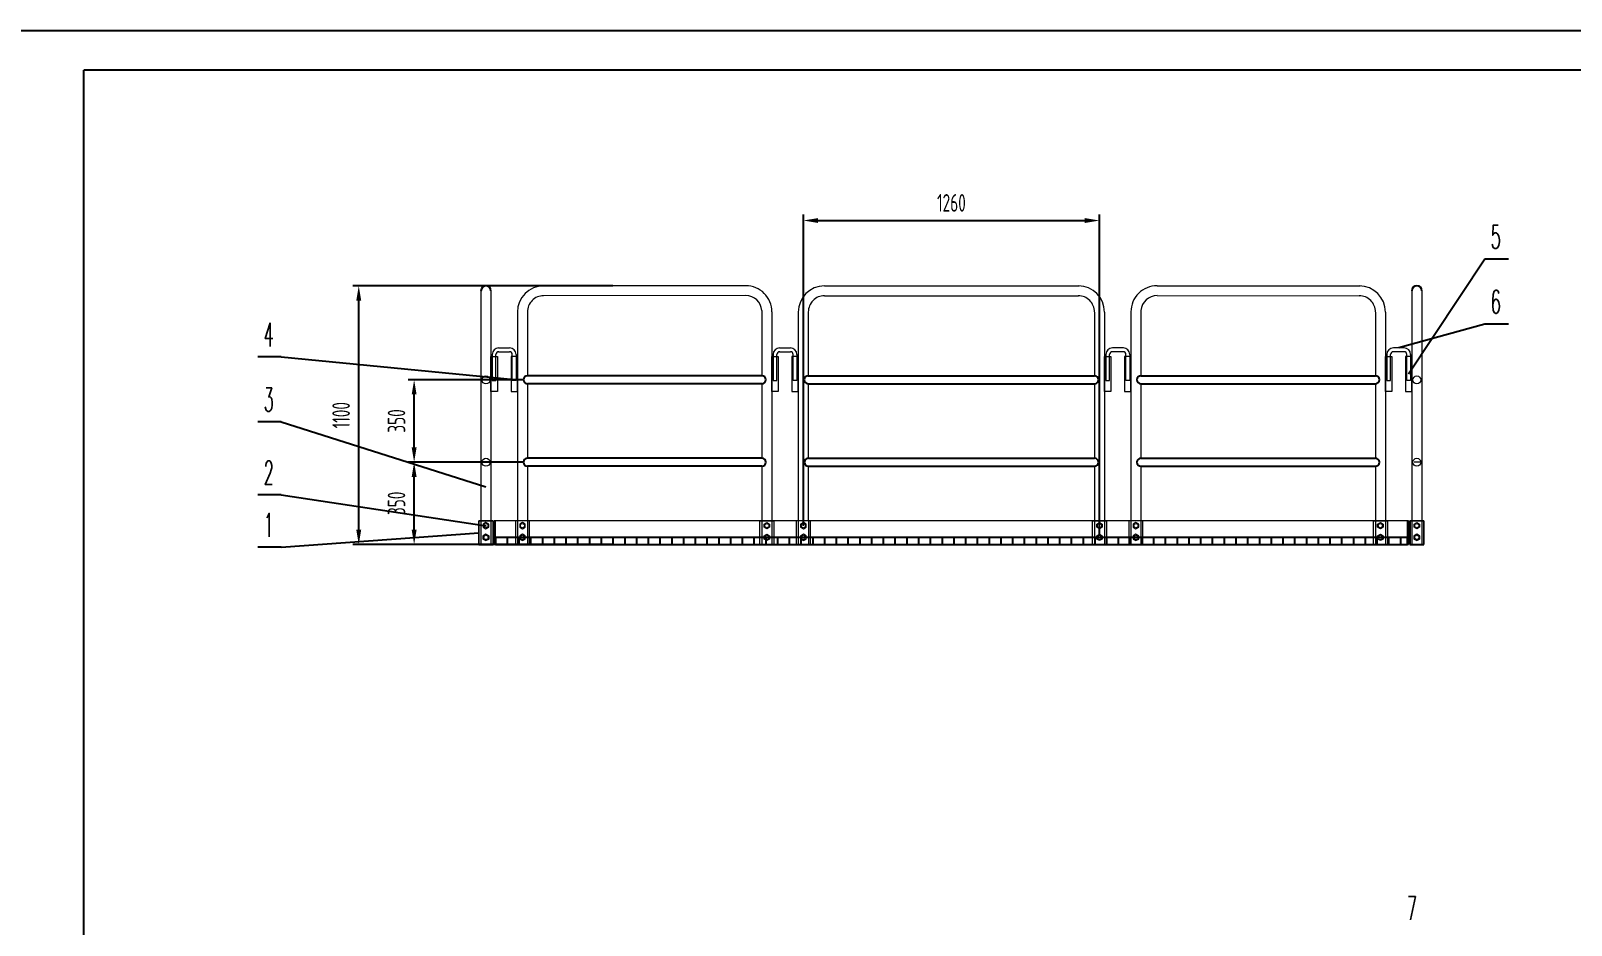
# Model space of a CAD drawing. Header units: millimetres. Extents: x 115735 to 194929, y 30422 to 45272.
# Drawn here: x 149565 to 156118, y 41468 to 45272 of the extents above; entities that cross this region are included whole.
import ezdxf
from ezdxf.enums import TextEntityAlignment as Align

# ---------------------------------------------------------------- set-up
doc = ezdxf.new("R2010")
doc.units = ezdxf.units.MM
doc.linetypes.add('CENTER2', pattern=[1.125, 0.75, -0.125, 0.125, -0.125])
for name, color, linetype in [('2细线层', 4, 'Continuous'), ('7标注层', 4, 'Continuous'), ('图框层', 7, 'Continuous')]:
    doc.layers.add(name, color=color, linetype=linetype)
for name, color, linetype, lineweight in [('ST_GL_CENTERLINE', 1, 'CENTER2', 0), ('ST_GL_WELDING SYMBOL', 6, 'Continuous', 13), ('ST_MA_EQUI', 7, 'Continuous', 15)]:
    doc.layers.add(name, color=color, linetype=linetype, lineweight=lineweight)
doc.styles.add('JEREH', font='isocp.shx', dxfattribs={"width": 0.7, "bigfont": 'hzfs.shx'})
doc.styles.add('残雪', font='romans.shx', dxfattribs={"width": 0.5, "bigfont": 'hztxt.shx'})
doc.dimstyles.new('副本 JEREH-双', dxfattribs={"dimscale": 25, "dimtxt": 3, "dimasz": 2.5, "dimexe": 1, "dimexo": 0, "dimgap": 1.5, "dimtad": 1, "dimdec": 0, "dimzin": 0, "dimdsep": 46, "dimtxsty": 'JEREH', "dimcen": 2.5, "dimclrd": 130, "dimclre": 130, "dimclrt": 3, "dimadec": 0, "dimazin": 0, "dimtfac": 0.714286, "dimtdec": 0, "dimtmove": 0, "dimatfit": 3, "dimfxl": 1, "dimtzin": 0, "dimlwd": -1, "dimlwe": -1, "dimarcsym": 0})

# ---------------------------------------------------------------- blocks, each defined once
blk = doc.blocks.new('A$C452C11AD')
at = {"color": 2}
for p, q in [((3880, 30), (0, 30)), ((0, 30), (0, 0)), ((0, 30), (0, 0)), ((0, 0), (3880, 0)), ((50, 30), (50, 0)), ((100, 30), (100, 0)), ((150, 30), (150, 0)), ((200, 30), (200, 0)), ((250, 30), (250, 0)), ((300, 30), (300, 0)), ((350, 30), (350, 0)), ((400, 30), (400, 0)), ((450, 30), (450, 0)), ((500, 30), (500, 0)), ((550, 30), (550, 0)), ((600, 30), (600, 0)), ((650, 30), (650, 0)), ((700, 30), (700, 0)), ((750, 30), (750, 0)), ((800, 30), (800, 0)), ((850, 30), (850, 0)), ((900, 30), (900, 0)), ((950, 30), (950, 0)), ((1000, 30), (1000, 0)), ((1050, 30), (1050, 0)), ((1100, 30), (1100, 0)), ((1150, 30), (1150, 0)), ((1200, 30), (1200, 0)), ((1250, 30), (1250, 0)), ((1300, 30), (1300, 0)), ((1350, 30), (1350, 0)), ((1400, 30), (1400, 0)), ((1450, 30), (1450, 0)), ((1500, 30), (1500, 0)), ((1550, 30), (1550, 0)), ((1600, 30), (1600, 0)), ((1650, 30), (1650, 0)), ((1700, 30), (1700, 0)), ((1750, 30), (1750, 0)), ((1800, 30), (1800, 0)), ((1850, 30), (1850, 0)), ((1900, 30), (1900, 0)), ((1950, 30), (1950, 0)), ((2000, 30), (2000, 0)), ((2050, 30), (2050, 0)), ((2100, 30), (2100, 0)), ((2150, 30), (2150, 0)), ((2200, 30), (2200, 0)), ((2250, 30), (2250, 0)), ((2300, 30), (2300, 0)), ((2350, 30), (2350, 0)), ((2400, 30), (2400, 0)), ((2450, 30), (2450, 0)), ((2500, 30), (2500, 0)), ((2550, 30), (2550, 0)), ((2600, 30), (2600, 0)), ((2650, 30), (2650, 0)), ((2700, 30), (2700, 0)), ((2750, 30), (2750, 0)), ((2800, 30), (2800, 0)), ((2850, 30), (2850, 0)), ((2900, 30), (2900, 0)), ((2950, 30), (2950, 0)), ((3000, 30), (3000, 0)), ((3050, 30), (3050, 0)), ((3100, 30), (3100, 0)), ((3150, 30), (3150, 0)), ((3200, 30), (3200, 0)), ((3250, 30), (3250, 0)), ((3300, 30), (3300, 0)), ((3350, 30), (3350, 0)), ((3400, 30), (3400, 0)), ((3450, 30), (3450, 0)), ((3500, 30), (3500, 0)), ((3550, 30), (3550, 0)), ((3600, 30), (3600, 0)), ((3650, 30), (3650, 0)), ((3700, 30), (3700, 0)), ((3750, 30), (3750, 0)), ((3800, 30), (3800, 0)), ((3850, 30), (3850, 0)), ((3880, 0), (3880, 30))]:
    blk.add_line(p, q, dxfattribs=at)
blk = doc.blocks.new('*D182')
at = {"layer": '7标注层', "color": 130, "transparency": 16777216}
for p, q in [((151660.9, 43437.2), (151170.9, 43437.2)), ((151195.9, 43149.7), (151195.9, 43374.7)), ((151770.4, 43087.2), (151170.9, 43087.2))]:
    blk.add_line(p, q, dxfattribs=at)
for points in [[(151185.5, 43374.7), (151206.3, 43374.7), (151195.9, 43437.2)], [(151185.5, 43149.7), (151206.3, 43149.7), (151195.9, 43087.2)]]:
    blk.add_solid(points, dxfattribs=at)
at = {"layer": 'Defpoints', "color": 0, "transparency": 16777216}
for p in [(151195.9, 43437.2), (151660.9, 43437.2), (151770.4, 43087.2)]:
    blk.add_point(p, dxfattribs=at)
at = {"layer": '7标注层', "color": 3, "transparency": 16777216, "insert": (151120.9, 43262.2), "char_height": 75, "attachment_point": 5, "rotation": 90, "style": 'JEREH'}
blk.add_mtext('350', dxfattribs=at)
blk = doc.blocks.new('*D183')
at = {"layer": '7标注层', "color": 130, "transparency": 16777216}
for p, q in [((151660.9, 43787.7), (151170.9, 43787.7)), ((151195.9, 43499.7), (151195.9, 43725.2)), ((151660.9, 43437.2), (151170.9, 43437.2))]:
    blk.add_line(p, q, dxfattribs=at)
for points in [[(151185.5, 43725.2), (151206.3, 43725.2), (151195.9, 43787.7)], [(151185.5, 43499.7), (151206.3, 43499.7), (151195.9, 43437.2)]]:
    blk.add_solid(points, dxfattribs=at)
at = {"layer": 'Defpoints', "color": 0, "transparency": 16777216}
for p in [(151195.9, 43787.7), (151660.9, 43787.7), (151660.9, 43437.2)]:
    blk.add_point(p, dxfattribs=at)
at = {"layer": '7标注层', "color": 3, "transparency": 16777216, "insert": (151120.9, 43612.5), "char_height": 75, "attachment_point": 5, "rotation": 90, "style": 'JEREH'}
blk.add_mtext('350', dxfattribs=at)
blk = doc.blocks.new('*D184')
at = {"layer": '7标注层', "color": 130, "transparency": 16777216}
for p, q in [((152041.1, 44187.1), (150935.3, 44187.1)), ((150960.3, 43149.7), (150960.3, 44124.6)), ((152041.6, 43087.2), (150935.3, 43087.2))]:
    blk.add_line(p, q, dxfattribs=at)
for points in [[(150949.8, 44124.6), (150970.7, 44124.6), (150960.3, 44187.1)], [(150949.8, 43149.7), (150970.7, 43149.7), (150960.3, 43087.2)]]:
    blk.add_solid(points, dxfattribs=at)
at = {"layer": 'Defpoints', "color": 0, "transparency": 16777216}
for p in [(150960.3, 44187.1), (152041.1, 44187.1), (152041.6, 43087.2)]:
    blk.add_point(p, dxfattribs=at)
at = {"layer": '7标注层', "color": 3, "transparency": 16777216, "insert": (150885.3, 43637.1), "char_height": 75, "attachment_point": 5, "rotation": 90, "style": 'JEREH'}
blk.add_mtext('1100', dxfattribs=at)
blk = doc.blocks.new('*D185')
at = {"layer": '7标注层', "color": 130, "transparency": 16777216}
for p, q in [((152851.9, 43167.2), (152851.9, 44490)), ((152914.4, 44465), (154049, 44465)), ((154111.5, 43126.2), (154111.5, 44490))]:
    blk.add_line(p, q, dxfattribs=at)
for points in [[(152914.4, 44475.4), (152914.4, 44454.6), (152851.9, 44465)], [(154049, 44475.4), (154049, 44454.6), (154111.5, 44465)]]:
    blk.add_solid(points, dxfattribs=at)
at = {"layer": 'Defpoints', "color": 0, "transparency": 16777216}
for p in [(154111.5, 44465), (152851.9, 43167.2), (154111.5, 43126.2)]:
    blk.add_point(p, dxfattribs=at)
at = {"layer": '7标注层', "color": 3, "transparency": 16777216, "insert": (153481.7, 44540), "char_height": 75, "attachment_point": 5, "style": 'JEREH'}
blk.add_mtext('1260', dxfattribs=at)
blk = doc.blocks.new('A$C0C30116C')
at = {"layer": '2细线层'}
blk.add_line((14016.7, 9900), (0, 9900), dxfattribs=at)
at = {"layer": '图框层'}
for p in [(416.7, 166.7), (13850, 9733.3)]:
    blk.add_line(p, (416.7, 9733.3), dxfattribs=at)

msp = doc.modelspace()

# ---------------------------------------------------------------- linework, layer by layer
for p, q in [((152675.3, 43804.7), (151677.9, 43804.8)), ((152872.9, 43804.8), (154090.3, 43804.8)), ((154287.9, 43804.7), (155285.3, 43804.8)), ((152676.1, 43770.7), (151677.9, 43770.7)), ((152872.6, 43770.7), (154090.3, 43770.7)), ((154287.2, 43770.7), (155285.3, 43770.7)), ((152675.3, 43454.2), (151677.9, 43454.2)), ((152873, 43454.2), (154090.3, 43454.2)), ((154287.9, 43454.2), (155285.3, 43454.2)), ((152675.4, 43420.2), (151677.9, 43420.2)), ((152873, 43420.2), (154090.3, 43420.2)), ((154287.8, 43420.2), (155285.3, 43420.2)), ((151531.6, 43187.2), (151531.6, 43087.2)), ((155431.6, 43187.2), (155431.6, 43087.2))]:
    msp.add_line(p, q)
at = {"color": 4}
msp.add_line((151471.6, 43087.2), (151531.6, 43087.2), dxfattribs=at)
for centre, radius, start, end in [((151501.6, 44165.9), 21.3, 0, 180), ((151501.6, 44165.9), 21.3, 0, 180), ((155461.6, 44165.9), 21.3, 0, 180), ((155461.6, 44165.9), 21.3, 0, 180), ((151677.9, 43787.7), 17, 90.09467, 269.90533), ((152675.3, 43787.7), 17, 270.09467, 89.90533), ((152872.9, 43787.7), 17, 90.09467, 269.90533), ((154090.3, 43787.7), 17, 270.09467, 89.90533), ((154287.9, 43787.7), 17, 90.09467, 269.90533), ((155285.3, 43787.7), 17, 270.09467, 89.90533), ((151677.9, 43437.2), 17, 90, 270), ((152675.3, 43437.2), 17, 270, 90), ((152873, 43437.2), 17, 90, 270), ((154090.3, 43437.2), 17, 270, 90), ((154287.9, 43437.2), 17, 90, 270), ((155285.3, 43437.2), 17, 270, 90)]:
    msp.add_arc(centre, radius, start, end)
at = {"layer": '7标注层'}
for p, q in [((155750.9, 44300.9), (155426.8, 43812.2)), ((155850.9, 44300.9), (155750.9, 44300.9)), ((155750.9, 44024.5), (155385, 43923.2)), ((155850.9, 44024.5), (155750.9, 44024.5)), ((150630.6, 43885.2), (150530.6, 43885.2)), ((150630.6, 43885.2), (151636.3, 43787.2)), ((150630.6, 43608.8), (150530.6, 43608.8)), ((150630.6, 43608.8), (151501.6, 43332.1)), ((150630.6, 43297.9), (150530.6, 43297.9)), ((150630.6, 43297.9), (151501.8, 43167.2)), ((150630.6, 43075.6), (151471.6, 43137.2)), ((150630.6, 43075.6), (150530.6, 43075.6)), ((155431.6, 43087.2), (155491.6, 43087.2))]:
    msp.add_line(p, q, dxfattribs=at)
at = {"layer": 'ST_GL_CENTERLINE', "ltscale": 44}
for p, q in [((151480.3, 43787.2), (151522.9, 43787.2)), ((151480.3, 43437.2), (151522.9, 43437.2)), ((155482.9, 43437.2), (155440.3, 43437.2))]:
    msp.add_line(p, q, dxfattribs=at)
at = {"layer": 'ST_GL_WELDING SYMBOL', "ltscale": 2}
for p, q in [((151528.1, 43887.2), (151528.1, 43785.2)), ((151544.1, 43785.2), (151544.1, 43887.2)), ((151613.4, 43785.2), (151613.4, 43887.2)), ((151629.4, 43887.2), (151629.4, 43785.2)), ((152723.1, 43887.2), (152723.1, 43785.2)), ((152739.1, 43785.2), (152739.1, 43887.2)), ((152808.4, 43785.2), (152808.4, 43887.2)), ((152824.4, 43887.2), (152824.4, 43785.2)), ((154138.8, 43887.2), (154138.8, 43785.2)), ((154154.8, 43785.2), (154154.8, 43887.2)), ((154224.1, 43785.2), (154224.1, 43887.2)), ((154240.1, 43887.2), (154240.1, 43785.2)), ((155333.9, 43887.2), (155333.9, 43785.2)), ((155349.9, 43785.2), (155349.9, 43887.2)), ((155419.2, 43785.2), (155419.2, 43887.2)), ((155435.2, 43887.2), (155435.2, 43785.2))]:
    msp.add_line(p, q, dxfattribs=at)
at = {"layer": 'ST_GL_WELDING SYMBOL'}
for p, q in [((151528.1, 43785.2), (151544.1, 43785.2)), ((151629.4, 43785.2), (151613.4, 43785.2)), ((152723.1, 43785.2), (152739.1, 43785.2)), ((152824.4, 43785.2), (152808.4, 43785.2)), ((154138.8, 43785.2), (154154.8, 43785.2)), ((154240.1, 43785.2), (154224.1, 43785.2)), ((155333.9, 43785.2), (155349.9, 43785.2)), ((155435.2, 43785.2), (155419.2, 43785.2))]:
    msp.add_line(p, q, dxfattribs=at)
at = {"layer": 'ST_GL_WELDING SYMBOL', "ltscale": 3}
for p, q in [((151480.3, 43187.2), (151480.3, 43087.2)), ((151480.3, 43187.2), (151480.3, 43087.2)), ((151480.3, 43187.2), (151480.3, 43087.2)), ((151522.9, 43187.2), (151522.9, 43087.2)), ((151522.9, 43187.2), (151522.9, 43087.2)), ((151522.9, 43187.2), (151522.9, 43087.2)), ((151635.3, 43187.2), (151635.3, 43087.2)), ((151677.9, 43187.2), (151677.9, 43087.2)), ((152675.3, 43187.2), (152675.3, 43087.2)), ((152717.9, 43187.2), (152717.9, 43087.2)), ((152830.3, 43187.2), (152830.3, 43087.2)), ((152873, 43187.2), (152873, 43087.2)), ((154090.3, 43187.2), (154090.3, 43087.2)), ((154132.9, 43187.2), (154132.9, 43087.2)), ((154245.3, 43187.2), (154245.3, 43087.2)), ((154287.9, 43187.2), (154287.9, 43087.2)), ((155285.3, 43187.2), (155285.3, 43087.2)), ((155327.9, 43187.2), (155327.9, 43087.2)), ((155440.3, 43187.2), (155440.3, 43087.2)), ((155440.3, 43187.2), (155440.3, 43087.2)), ((155440.3, 43187.2), (155440.3, 43087.2)), ((155482.9, 43187.2), (155482.9, 43087.2)), ((155482.9, 43187.2), (155482.9, 43087.2)), ((155482.9, 43187.2), (155482.9, 43087.2))]:
    msp.add_line(p, q, dxfattribs=at)
for centre in [(151501.6, 43787.2), (151501.6, 43787.2), (155461.6, 43787.2), (155461.6, 43787.2), (151501.6, 43437.2), (151501.6, 43437.2), (155461.6, 43437.2), (155461.6, 43437.2)]:
    msp.add_circle(centre, 17, dxfattribs=at)
at = {"layer": 'ST_GL_WELDING SYMBOL'}
for centre in [(151501.6, 43167.2), (151501.6, 43117.2), (151501.6, 43117.2), (151656.6, 43117.2), (151656.8, 43167.2), (152696.4, 43167.2), (152696.6, 43117.2), (152851.7, 43117.2), (152851.9, 43167.2), (154111.4, 43167.2), (154111.6, 43117.2), (154266.6, 43117.2), (154266.8, 43167.2), (155306.4, 43167.2), (155306.6, 43117.2), (155461.6, 43167.2), (155461.6, 43117.2), (155461.6, 43117.2)]:
    msp.add_circle(centre, 9, dxfattribs=at)
at = {"layer": 'ST_MA_EQUI'}
for p, q in [((152606.9, 44187.3), (151742.5, 44187)), ((152941.3, 44186.9), (154025.7, 44187)), ((154356.3, 44187.3), (155220.7, 44187)), ((151480.3, 44165.9), (151480.3, 43187.2)), ((151480.3, 44165.9), (151480.3, 43187.2)), ((151522.9, 44165.9), (151522.9, 44163.1)), ((151522.9, 44163.1), (151522.9, 43787.2)), ((152606.6, 44145.7), (151746.6, 44144.9)), ((152941.7, 44144.9), (154021.6, 44144.9)), ((154356.6, 44145.7), (155216.6, 44144.9)), ((155440.3, 44165.9), (155440.3, 44163.1)), ((155440.3, 44163.1), (155440.3, 43787.2)), ((155482.9, 44165.9), (155482.9, 43187.2)), ((155482.9, 44165.9), (155482.9, 43187.2)), ((151522.9, 44053.2), (151522.9, 43804.2)), ((151635.3, 44075.9), (151635.3, 43187.2)), ((151677.9, 44076.4), (151677.9, 43804.7)), ((152675.3, 44082.6), (152675.3, 43804.7)), ((152717.9, 44076.7), (152717.9, 43187.2)), ((152830.3, 44075.9), (152830.3, 43187.2)), ((152872.9, 44075.9), (152872.9, 43804.7)), ((154090.3, 44075.9), (154090.3, 43804.7)), ((154132.9, 44075.9), (154132.9, 43187.2)), ((154245.3, 44076.9), (154245.3, 43187.2)), ((154287.9, 44082.6), (154287.9, 43804.7)), ((155285.3, 44075.9), (155285.3, 43804.7)), ((155327.9, 44075.9), (155327.9, 43187.2)), ((155440.3, 44053.2), (155440.3, 43804.2)), ((151555.1, 43923.2), (151601.4, 43923.2)), ((151555.1, 43907.2), (151601.4, 43907.2)), ((152750.1, 43923.2), (152796.4, 43923.2)), ((152750.1, 43907.2), (152796.4, 43907.2)), ((154213.1, 43923.2), (154166.8, 43923.2)), ((154213.1, 43907.2), (154166.8, 43907.2)), ((155408.2, 43923.2), (155361.9, 43923.2)), ((155408.2, 43907.2), (155361.9, 43907.2)), ((151528.1, 43895.2), (151528.1, 43887.2)), ((151544.1, 43887.2), (151544.1, 43895.2)), ((151613.4, 43887.2), (151613.4, 43895.2)), ((151629.4, 43895.2), (151629.4, 43887.2)), ((152723.1, 43895.2), (152723.1, 43887.2)), ((152739.1, 43887.2), (152739.1, 43895.2)), ((152808.4, 43887.2), (152808.4, 43895.2)), ((152824.4, 43895.2), (152824.4, 43887.2)), ((154138.8, 43895.2), (154138.8, 43887.2)), ((154154.8, 43887.2), (154154.8, 43895.2)), ((154224.1, 43887.2), (154224.1, 43895.2)), ((154240.1, 43895.2), (154240.1, 43887.2)), ((155333.9, 43895.2), (155333.9, 43887.2)), ((155349.9, 43887.2), (155349.9, 43895.2)), ((155419.2, 43887.2), (155419.2, 43895.2)), ((155435.2, 43895.2), (155435.2, 43887.2)), ((151522.9, 43787.2), (151522.9, 43437.2)), ((155440.3, 43787.2), (155440.3, 43437.2)), ((151677.9, 43770.7), (151677.9, 43454.2)), ((152675.3, 43770.7), (152675.3, 43454.2)), ((152872.9, 43770.7), (152872.9, 43454.2)), ((154090.3, 43770.7), (154090.3, 43454.2)), ((154287.9, 43770.7), (154287.9, 43454.2)), ((155285.3, 43770.7), (155285.3, 43454.2)), ((151522.9, 43437.2), (151522.9, 43187.2)), ((151677.9, 43420.2), (151677.9, 43225.1)), ((152675.3, 43420.2), (152675.3, 43225.1)), ((152872.9, 43420.2), (152872.9, 43187.2)), ((154090.3, 43420.2), (154090.3, 43187.2)), ((154287.9, 43420.2), (154287.9, 43225.1)), ((155285.3, 43420.2), (155285.3, 43187.2)), ((155440.3, 43437.2), (155440.3, 43187.2)), ((151471.6, 43187.2), (151531.6, 43187.2)), ((151471.6, 43087.2), (151471.6, 43187.2)), ((151471.6, 43187.2), (151471.6, 43087.2)), ((151531.6, 43187.2), (151471.6, 43187.2)), ((151531.6, 43187.2), (151531.6, 43087.2)), ((151531.6, 43187.2), (151531.6, 43087.2)), ((151541.6, 43087.2), (151541.6, 43187.2)), ((151626.6, 43187.2), (151626.6, 43087.2)), ((151686.6, 43187.2), (151626.6, 43187.2)), ((151677.9, 43225.1), (151677.9, 43187.2)), ((151686.6, 43087.2), (151686.6, 43187.2)), ((152666.6, 43187.2), (152726.6, 43187.2)), ((152666.6, 43087.2), (152666.6, 43187.2)), ((152675.3, 43225.1), (152675.3, 43187.2)), ((152726.6, 43187.2), (152726.6, 43087.2)), ((152821.7, 43187.2), (152821.7, 43087.2)), ((152881.7, 43187.2), (152821.7, 43187.2)), ((152881.7, 43087.2), (152881.7, 43187.2)), ((154081.6, 43187.2), (154141.6, 43187.2)), ((154081.6, 43087.2), (154081.6, 43187.2)), ((154141.6, 43187.2), (154141.6, 43087.2)), ((154236.6, 43187.2), (154236.6, 43087.2)), ((154296.6, 43187.2), (154236.6, 43187.2)), ((154287.9, 43225.1), (154287.9, 43187.2)), ((154296.6, 43087.2), (154296.6, 43187.2)), ((155276.6, 43187.2), (155336.6, 43187.2)), ((155276.6, 43087.2), (155276.6, 43187.2)), ((155336.6, 43187.2), (155336.6, 43087.2)), ((155421.6, 43087.2), (155421.6, 43187.2)), ((155431.6, 43187.2), (155431.6, 43087.2)), ((155491.6, 43187.2), (155431.6, 43187.2)), ((155431.6, 43187.2), (155431.6, 43087.2)), ((155431.6, 43187.2), (155491.6, 43187.2)), ((155491.6, 43087.2), (155491.6, 43187.2)), ((155491.6, 43187.2), (155491.6, 43087.2))]:
    msp.add_line(p, q, dxfattribs=at)
for points in [[(151522.9, 43887.2), (151549.9, 43887.2), (151549.9, 43737.2), (151522.9, 43737.2)], [(151635.3, 43887.2), (151608.2, 43887.2), (151608.2, 43737.2), (151635.3, 43737.2)], [(152718, 43887.2), (152745, 43887.2), (152745, 43737.2), (152718, 43737.2)], [(152830.4, 43887.2), (152803.3, 43887.2), (152803.3, 43737.2), (152830.3, 43737.2)], [(154132.9, 43887.2), (154159.9, 43887.2), (154159.9, 43737.2), (154132.9, 43737.2)], [(154245.3, 43887.2), (154218.3, 43887.2), (154218.3, 43737.2), (154245.3, 43737.2)], [(155327.9, 43887.2), (155355, 43887.2), (155355, 43737.2), (155327.9, 43737.2)], [(155440.3, 43887.2), (155413.3, 43887.2), (155413.3, 43737.2), (155440.3, 43737.2)], [(151536.6, 43087.2), (155426.6, 43087.2), (155426.6, 43187.2), (151536.6, 43187.2)], [(151489.9, 43174), (151489.9, 43160.5), (151501.6, 43153.7), (151513.3, 43160.5), (151513.3, 43174), (151501.6, 43180.7)], [(151513.3, 43124), (151513.3, 43110.5), (151501.6, 43103.7), (151489.9, 43110.5), (151489.9, 43124), (151501.6, 43130.7)], [(151489.9, 43124), (151489.9, 43110.5), (151501.6, 43103.7), (151513.3, 43110.5), (151513.3, 43124), (151501.6, 43130.7)], [(151489.9, 43124), (151489.9, 43110.5), (151501.6, 43103.7), (151513.3, 43110.5), (151513.3, 43124), (151501.6, 43130.7)], [(151644.9, 43124), (151644.9, 43110.5), (151656.6, 43103.7), (151668.3, 43110.5), (151668.3, 43124), (151656.6, 43130.7)], [(151645.1, 43174), (151645.1, 43160.5), (151656.8, 43153.7), (151668.5, 43160.5), (151668.5, 43174), (151656.8, 43180.7)], [(152708.1, 43174), (152708.1, 43160.5), (152696.4, 43153.7), (152684.7, 43160.5), (152684.7, 43174), (152696.4, 43180.7)], [(152708.3, 43124), (152708.3, 43110.5), (152696.6, 43103.7), (152684.9, 43110.5), (152684.9, 43124), (152696.6, 43130.7)], [(152840, 43124), (152840, 43110.5), (152851.7, 43103.7), (152863.3, 43110.5), (152863.3, 43124), (152851.7, 43130.7)], [(152840.2, 43174), (152840.2, 43160.5), (152851.9, 43153.7), (152863.6, 43160.5), (152863.6, 43174), (152851.9, 43180.7)], [(154123, 43174), (154123, 43160.5), (154111.4, 43153.7), (154099.7, 43160.5), (154099.7, 43174), (154111.4, 43180.7)], [(154123.3, 43124), (154123.3, 43110.5), (154111.6, 43103.7), (154099.9, 43110.5), (154099.9, 43124), (154111.6, 43130.7)], [(154254.9, 43124), (154254.9, 43110.5), (154266.6, 43103.7), (154278.3, 43110.5), (154278.3, 43124), (154266.6, 43130.7)], [(154255.1, 43174), (154255.1, 43160.5), (154266.8, 43153.7), (154278.5, 43160.5), (154278.5, 43174), (154266.8, 43180.7)], [(155318.1, 43174), (155318.1, 43160.5), (155306.4, 43153.7), (155294.7, 43160.5), (155294.7, 43174), (155306.4, 43180.7)], [(155318.3, 43124), (155318.3, 43110.5), (155306.6, 43103.7), (155294.9, 43110.5), (155294.9, 43124), (155306.6, 43130.7)], [(155473.3, 43174), (155473.3, 43160.5), (155461.6, 43153.7), (155449.9, 43160.5), (155449.9, 43174), (155461.6, 43180.7)], [(155449.9, 43124), (155449.9, 43110.5), (155461.6, 43103.7), (155473.3, 43110.5), (155473.3, 43124), (155461.6, 43130.7)], [(155473.3, 43124), (155473.3, 43110.5), (155461.6, 43103.7), (155449.9, 43110.5), (155449.9, 43124), (155461.6, 43130.7)], [(155473.3, 43124), (155473.3, 43110.5), (155461.6, 43103.7), (155449.9, 43110.5), (155449.9, 43124), (155461.6, 43130.7)]]:
    msp.add_lwpolyline(points, close=True, dxfattribs=at)
for centre, radius, start, end in [((151746.3, 44075.9), 111, 90, 180), ((152607.5, 44076.9), 110.4, 359.87085, 90.31173), ((152941.3, 44075.9), 111, 90, 180), ((154021.9, 44075.9), 111, 0, 90), ((154355.7, 44076.9), 110.4, 89.68827, 180.12915), ((155216.9, 44075.9), 111, 0, 90), ((151746.4, 44076.4), 68.6, 89.84795, 180.36708), ((152606.6, 44076.7), 69, 4.96087, 90), ((152941.5, 44076.4), 68.6, 89.84795, 180.36708), ((154021.7, 44076.4), 68.6, 359.63292, 90.15205), ((154356.6, 44076.7), 69, 90, 175.03913), ((155216.8, 44076.4), 68.6, 359.63292, 90.15205), ((151556.1, 43895.2), 28, 90, 180), ((151556.1, 43895.2), 12, 90, 180), ((151601.4, 43895.2), 28, 0, 90), ((151601.4, 43895.2), 12, 0, 90), ((152751.1, 43895.2), 28, 90, 180), ((152751.1, 43895.2), 12, 90, 180), ((152796.4, 43895.2), 28, 0, 90), ((152796.4, 43895.2), 12, 0, 90), ((154166.8, 43895.2), 28, 90, 180), ((154166.8, 43895.2), 12, 90, 180), ((154212.1, 43895.2), 28, 0, 90), ((154212.1, 43895.2), 12, 0, 90), ((155361.9, 43895.2), 28, 90, 180), ((155361.9, 43895.2), 12, 90, 180), ((155407.2, 43895.2), 28, 0, 90), ((155407.2, 43895.2), 12, 0, 90)]:
    msp.add_arc(centre, radius, start, end, dxfattribs=at)

# ---------------------------------------------------------------- block references
at = {"color": 4}
msp.add_blockref('A$C452C11AD', (151541.6, 43087.2), dxfattribs=at)
at = {"layer": '7标注层'}
msp.add_blockref('A$C0C30116C', (149374.7, 35371.8), dxfattribs=at)

# ---------------------------------------------------------------- texts
at = {"layer": '2细线层', "ltscale": 5, "style": '残雪', "width": 0.5}
for s, p in [('5', (155797.6, 44395.3)), ('6', (155797.6, 44119)), ('4', (150577.4, 43979.6)), ('3', (150577.4, 43703.2)), ('2', (150577.4, 43392.3)), ('1', (150577.4, 43170)), ('7', (155441.2, 41540.4))]:
    msp.add_text(s, height=100, dxfattribs=at).set_placement(p, align=Align.MIDDLE_CENTER)

# ---------------------------------------------------------------- dimensions: what is measured, and where the dimension line sits
at = {"layer": '7标注层'}
dim = msp.add_linear_dim(base=(154111.5, 44465), p1=(152851.9, 43167.2), p2=(154111.5, 43126.2), dimstyle='副本 JEREH-双', override={"dimfxl": 300, "dimarcsym": 1}, dxfattribs=at)
dim.commit()
dim.dimension.update_dxf_attribs({"geometry": '*D185', "text_midpoint": (153481.7, 44540)})
for base, p1, p2, picture, middle in [((150960.3, 44187.1), (152041.6, 43087.2), (152041.1, 44187.1), '*D184', (150885.3, 43637.1)), ((151195.9214, 43787.6874), (151660.9146, 43437.214), (151660.8667, 43787.6874), '*D183', (151120.9214, 43612.4507)), ((151195.9, 43437.2), (151770.4, 43087.2), (151660.9, 43437.2), '*D182', (151120.9, 43262.2))]:
    dim = msp.add_linear_dim(base=base, p1=p1, p2=p2, angle=90, dimstyle='副本 JEREH-双', override={"dimfxl": 300, "dimarcsym": 1}, dxfattribs=at)
    dim.commit()
    dim.dimension.update_dxf_attribs({"geometry": picture, "text_midpoint": middle})

doc.saveas('drawing.dxf')
